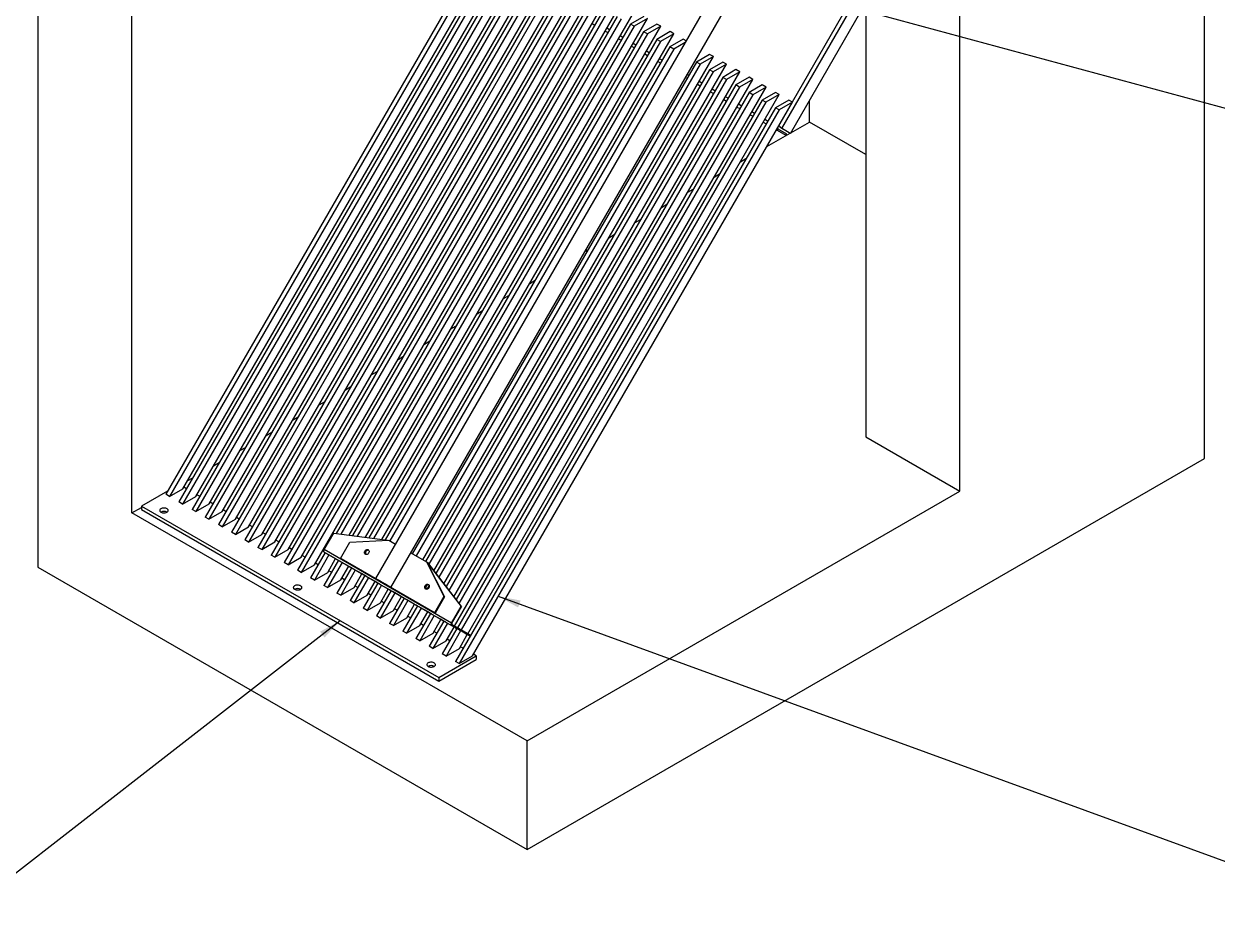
# Model space of a CAD drawing. Header units: millimetres. Extents: x 15 to 1266, y -324 to 294.
# Drawn here: x 103.9 to 216, y 68.8 to 153.5 of the extents above; entities that cross this region are included whole.
import ezdxf

# ---------------------------------------------------------------- set-up
doc = ezdxf.new("R2010")
doc.units = ezdxf.units.MM
doc.dimstyles.new('SLDDIMSTYLE0', dxfattribs={"dimtxt": 0.18, "dimasz": 0.651282, "dimexe": 0, "dimexo": 0.0625, "dimgap": 0, "dimtad": 0, "dimtih": 1, "dimtoh": 1, "dimdec": 0, "dimrnd": 1e-09, "dimzin": 0, "dimdsep": 46, "dimtxsty": 'Standard', "dimblk1": 'DOT', "dimblk2": 'DOT', "dimsah": 1, "dimcen": 0.09, "dimadec": 0, "dimazin": 0, "dimtfac": 0.651282, "dimtdec": 0, "dimtofl": 0, "dimtmove": 0, "dimatfit": 3, "dimldrblk": 'DOT', "dimfxl": 1, "dimfrac": 2, "dimtolj": 1, "dimtzin": 0, "dimarcsym": 0})
doc.dimstyles.new('SLDDIMSTYLE1', dxfattribs={"dimtxt": 0.18, "dimasz": 2.116667, "dimexe": 0, "dimexo": 0.0625, "dimgap": 0, "dimtad": 0, "dimtih": 1, "dimtoh": 1, "dimdec": 0, "dimrnd": 1e-09, "dimzin": 0, "dimdsep": 46, "dimtxsty": 'Standard', "dimsah": 1, "dimcen": 0.09, "dimadec": 0, "dimazin": 0, "dimtfac": 2.116667, "dimtdec": 0, "dimtofl": 0, "dimtmove": 0, "dimatfit": 3, "dimfxl": 1, "dimfrac": 2, "dimtolj": 1, "dimtzin": 0, "dimarcsym": 0})

# ---------------------------------------------------------------- blocks, each defined once
blk = doc.blocks.new('_Dot')
at = {"color": 0, "linetype": 'ByBlock', "lineweight": -2}
blk.add_line((-0.5, 0), (-1, 0), dxfattribs=at)
at = {"color": 0, "linetype": 'ByBlock', "const_width": 0.5}
blk.add_lwpolyline([(-0.25, 0, 1), (0.25, 0, 1)], format="xyb", close=True, dxfattribs=at)

msp = doc.modelspace()

# ---------------------------------------------------------------- linework, layer by layer
at = {"color": 7, "linetype": 'Continuous', "lineweight": 25}
for p, q in [((204.4300749, 218.2399176), (136.9300749, 101.3264884)), ((138.3763373, 100.4914884), (205.8763373, 217.4049176)), ((214.8215379, 112.6025098), (214.8215379, 171.8017187)), ((183.0017327, 163.6376375), (183.0017327, 114.6451888)), ((105.2199868, 161.5966173), (105.2199868, 102.3974084)), ((118.8317923, 109.7672034), (148.8838305, 161.8188603)), ((147.2802771, 161.3013527), (117.2282389, 109.2496958)), ((147.6338305, 161.0972507), (117.5817923, 109.0455938)), ((148.517714, 160.5869956), (118.4656758, 108.5353387)), ((148.8712674, 160.3828936), (118.8192292, 108.3312367)), ((120.0692292, 109.0528463), (150.1212674, 161.1045032)), ((121.3066661, 108.3384892), (151.3587043, 160.3901461)), ((149.7551509, 159.8726385), (119.7031127, 107.8209816)), ((150.1087043, 159.6685365), (120.0566661, 107.6168796)), ((122.5441029, 107.6241321), (152.5961411, 159.675789)), ((150.9925877, 159.1582814), (120.9405495, 107.1066245)), ((151.3461411, 158.9541794), (121.2941029, 106.9025225)), ((152.2300246, 158.4439243), (122.1779864, 106.3922674)), ((152.583578, 158.2398223), (122.5315398, 106.1881654)), ((123.7815398, 106.9097751), (153.833578, 158.9614319)), ((125.0189767, 106.195418), (155.0710149, 158.2470748)), ((191.8405675, 109.5426381), (191.8405675, 158.5350868)), ((153.4674615, 157.7295672), (123.4154233, 105.6779103)), ((153.8210149, 157.5254652), (123.7689767, 105.4738083)), ((154.7048983, 157.0152101), (124.6528601, 104.9635532)), ((126.2564135, 105.4810609), (156.3084517, 157.5327177)), ((114.0588216, 107.5016179), (114.0588216, 156.4940666)), ((155.0584517, 156.8111081), (125.0064135, 104.7594512)), ((155.9423352, 156.300853), (125.890297, 104.2491961)), ((156.2958886, 156.096751), (126.2438504, 104.0450941)), ((127.4938504, 104.7667038), (157.5458886, 156.8183606)), ((128.7312873, 104.0523467), (158.7833255, 156.1040035)), ((157.1797721, 155.5864959), (127.1277339, 103.534839)), ((157.5333255, 155.3823939), (127.4812873, 103.330737)), ((158.4172089, 154.8721388), (128.3651707, 102.8204819)), ((129.9687241, 103.3379896), (160.0207623, 155.3896464)), ((175.9195736, 143.1753202), (183.0017327, 155.4419795)), ((158.7707623, 154.6680368), (128.7187241, 102.6163799)), ((159.6546458, 154.1577817), (129.6026076, 102.1061249)), ((160.0081992, 153.9536797), (129.956161, 101.9020228)), ((131.206161, 102.6236325), (161.2581992, 154.6752893)), ((134.4650961, 105.4106131), (162.4956361, 153.9609322)), ((162.1420827, 154.1650343), (160.8920827, 153.4434246)), ((162.4956361, 153.9609322), (161.2456361, 153.2393226)), ((160.8920827, 153.4434246), (133.2538944, 105.5726785)), ((161.2456361, 153.2393226), (133.6914814, 105.514127)), ((162.1295195, 152.7290675), (134.785449, 105.3677481)), ((162.4830729, 152.5249655), (135.223036, 105.3091966)), ((135.9966507, 105.2056827), (163.7330729, 153.2465751)), ((137.5282052, 105.0007523), (164.9705098, 152.5322181)), ((157.2832483, 153.5057936), (157.542081, 153.3563727)), ((157.2833133, 153.5059062), (157.542146, 153.3564853)), ((158.5206851, 152.7914365), (158.7795178, 152.6420156)), ((158.5207501, 152.7915491), (158.7795828, 152.6421282)), ((161.2456361, 153.2393226), (160.8920827, 153.4434246)), ((163.3795195, 153.4506772), (162.1295195, 152.7290675)), ((162.4830729, 152.5249655), (162.1295195, 152.7290675)), ((163.7330729, 153.2465751), (162.4830729, 152.5249655)), ((164.6169564, 152.7363201), (163.3669564, 152.0147104)), ((163.7330729, 153.2465751), (163.3795195, 153.4506772)), ((164.9705098, 152.5322181), (163.7205098, 151.8106084)), ((164.9705098, 152.5322181), (164.6169564, 152.7363201)), ((163.3669564, 152.0147104), (136.3170035, 105.1628177)), ((163.7205098, 151.8106084), (136.7545905, 105.1042662)), ((159.758122, 152.0770794), (160.0169547, 151.9276585)), ((159.758187, 152.077192), (160.0170197, 151.9277711)), ((160.9955589, 151.3627223), (161.2543916, 151.2133014)), ((160.9956239, 151.3628349), (161.2544566, 151.213414)), ((163.7205098, 151.8106084), (163.3669564, 152.0147104)), ((165.8543933, 152.021963), (164.6043933, 151.3003533)), ((166.0179608, 151.7081844), (164.9579467, 151.0962513)), ((166.112946, 151.8727037), (165.8543933, 152.021963)), ((164.6043933, 151.3003533), (137.848558, 104.9578873)), ((164.9579467, 151.0962513), (138.2749713, 104.8799824)), ((141.3748958, 103.090434), (168.6828204, 150.3891468)), ((162.2329957, 150.6483652), (162.4918284, 150.4989443)), ((162.2330607, 150.6484778), (162.4918934, 150.4990569)), ((164.9579467, 151.0962513), (164.6043933, 151.3003533)), ((168.329267, 150.5932488), (167.079267, 149.8716391)), ((168.6828204, 150.3891468), (167.4328204, 149.6675371)), ((168.6828204, 150.3891468), (168.329267, 150.5932488)), ((167.079267, 149.8716391), (140.3962916, 103.6553702)), ((167.4328204, 149.6675371), (140.749845, 103.4512682)), ((168.3167039, 149.157282), (141.6337285, 102.9410131)), ((142.4224512, 102.0471925), (169.9202573, 149.6747897)), ((163.4704326, 149.9340081), (163.7292653, 149.7845872)), ((163.4704976, 149.9341207), (163.7293303, 149.7846998)), ((167.4328204, 149.6675371), (167.079267, 149.8716391)), ((169.5667039, 149.8788917), (168.3167039, 149.157282)), ((168.6702573, 148.95318), (168.3167039, 149.157282)), ((169.9202573, 149.6747897), (168.6702573, 148.95318)), ((170.8041408, 149.1645346), (169.5541408, 148.4429249)), ((169.9202573, 149.6747897), (169.5667039, 149.8788917)), ((171.1576941, 148.9604326), (170.8041408, 149.1645346)), ((168.6702573, 148.95318), (141.9459643, 102.6653469)), ((169.5541408, 148.4429249), (142.6197637, 101.7912156)), ((169.9076941, 148.2388229), (142.8892835, 101.4415631)), ((143.3657704, 100.8234087), (171.1576941, 148.9604326)), ((144.3090896, 99.5996249), (172.395131, 148.2460755)), ((166.0591704, 148.4395616), (166.204139, 148.355873)), ((166.0592354, 148.4396742), (166.204204, 148.3559856)), ((169.9076941, 148.2388229), (169.5541408, 148.4429249)), ((171.1576941, 148.9604326), (169.9076941, 148.2388229)), ((172.0415776, 148.4501775), (170.7915776, 147.7285679)), ((172.395131, 148.2460755), (171.145131, 147.5244658)), ((172.395131, 148.2460755), (172.0415776, 148.4501775)), ((170.7915776, 147.7285679), (143.563083, 100.5674318)), ((171.145131, 147.5244658), (143.8326027, 100.2177793)), ((144.3746105, 96.8554497), (173.6325679, 147.5317184)), ((172.0290145, 147.0142108), (144.5064022, 99.343648)), ((167.1827432, 147.7909368), (167.4415759, 147.6415159)), ((167.1828082, 147.7910494), (167.4416409, 147.6416285)), ((168.4201801, 147.0765797), (168.6790128, 146.9271588)), ((168.4202451, 147.0766923), (168.6790778, 146.9272714)), ((171.145131, 147.5244658), (170.7915776, 147.7285679)), ((173.2790145, 147.7358204), (172.0290145, 147.0142108)), ((172.3825679, 146.8101087), (172.0290145, 147.0142108)), ((173.6325679, 147.5317184), (172.3825679, 146.8101087)), ((174.5164514, 147.0214633), (173.2664514, 146.2998537)), ((173.6325679, 147.5317184), (173.2790145, 147.7358204)), ((174.8700047, 146.8173613), (174.5164514, 147.0214633)), ((173.2664514, 146.2998537), (144.6334221, 96.7059924)), ((172.3825679, 146.8101087), (144.775922, 98.9939955)), ((173.6200047, 146.0957516), (144.9869468, 96.5018406)), ((145.6119468, 96.1409185), (174.8700047, 146.8173613)), ((146.0554034, 94.0513473), (176.1074416, 146.1030042)), ((169.6576169, 146.3622226), (169.9164496, 146.2128017)), ((169.657682, 146.3623352), (169.9165146, 146.2129143)), ((173.6200047, 146.0957516), (173.2664514, 146.2998537)), ((174.8700047, 146.8173613), (173.6200047, 146.0957516)), ((175.7538882, 146.3071062), (174.5038882, 145.5854966)), ((176.1074416, 146.1030042), (174.8574416, 145.3813945)), ((176.1074416, 146.1030042), (175.7538882, 146.3071062)), ((177.6984319, 144.2399829), (177.6984319, 146.256393)), ((174.5038882, 145.5854966), (144.45185, 93.5338397)), ((174.8574416, 145.3813945), (144.8054034, 93.3297376)), ((170.8950538, 145.6478655), (171.1538865, 145.4984446)), ((170.8951188, 145.6479781), (171.1539515, 145.4985572)), ((172.1324907, 144.9335084), (172.3913234, 144.7840875)), ((172.1325557, 144.933621), (172.3913884, 144.7842001)), ((174.8574416, 145.3813945), (174.5038882, 145.5854966)), ((173.3699275, 144.2191513), (173.6287602, 144.0697304)), ((173.3699926, 144.219264), (173.6288252, 144.069843)), ((174.6073644, 143.5047943), (175.4720863, 143.0056009)), ((174.6074294, 143.5049069), (174.6720863, 143.4675812)), ((174.6720863, 143.4675812), (174.7470863, 143.5974851)), ((174.7470863, 143.5974851), (175.5470863, 143.1355048)), ((175.1195736, 143.6373005), (175.0135076, 143.6985311)), ((175.8135076, 143.2365508), (175.0135076, 143.6985311)), ((175.9195736, 143.1753202), (175.1195736, 143.6373005)), ((175.9522641, 143.2319417), (177.6984319, 144.2399829)), ((183.0017327, 141.1784525), (177.6984319, 144.2399829)), ((173.6987394, 141.9310096), (175.8868779, 143.194195)), ((174.6720863, 143.4675812), (175.4720863, 143.0056009)), ((175.4720863, 143.0056009), (175.5470863, 143.1355048)), ((175.9195736, 143.1753202), (175.8135076, 143.2365508)), ((171.2240668, 140.5024115), (171.7416901, 140.801229)), ((168.7493941, 139.0738134), (169.2670174, 139.3726309)), ((166.2747215, 137.6452153), (166.7923448, 137.9440328)), ((163.8000489, 136.2166172), (164.3176722, 136.5154347)), ((161.3253762, 134.7880191), (161.8429995, 135.0868366)), ((158.8507036, 133.359421), (159.3683269, 133.6582385)), ((156.6037406, 132.0622768), (156.8936543, 132.2296404)), ((151.4266857, 129.0736266), (151.944309, 129.3724442)), ((148.9520131, 127.6450285), (149.4696364, 127.9438461)), ((146.4773404, 126.2164304), (146.9949637, 126.515248)), ((144.0026678, 124.7878323), (144.5202911, 125.0866499)), ((141.5279952, 123.3592342), (142.0456185, 123.6580518)), ((139.0533225, 121.9306361), (139.5709459, 122.2294537)), ((136.5786499, 120.502038), (137.0962732, 120.8008556)), ((134.1039773, 119.0734399), (134.6216006, 119.3722575)), ((131.6293046, 117.6448418), (132.146928, 117.9436594)), ((129.154632, 116.2162437), (129.6722553, 116.5150613)), ((126.6799594, 114.7876456), (127.1975827, 115.0864632)), ((183.0017327, 114.6451888), (191.8405675, 109.5426381)), ((124.2052868, 113.3590475), (124.7229101, 113.6578651)), ((121.7306141, 111.9304494), (122.2482374, 112.229267)), ((151.1819276, 75.8641448), (214.8215379, 112.6025098)), ((119.1790062, 109.7708632), (118.9201735, 109.9202841)), ((119.2559415, 110.5018513), (119.7735648, 110.8006689)), ((117.4049869, 109.5558323), (114.942705, 108.1343872)), ((117.5817923, 109.0455938), (117.2282389, 109.2496958)), ((117.5817923, 109.0455938), (118.8317923, 109.7672034)), ((118.8192292, 108.3312367), (120.0692292, 109.0528463)), ((120.4164431, 109.0565061), (120.1576104, 109.205927)), ((151.1819276, 86.0709049), (191.8405675, 109.5426381)), ((114.0588216, 107.5016179), (114.942705, 108.0118729)), ((114.942705, 108.1343872), (142.8734229, 92.010327)), ((114.942705, 108.1343872), (114.942705, 107.8077709)), ((114.942705, 107.8077709), (142.8734229, 91.6837107)), ((118.8192292, 108.3312367), (118.4656758, 108.5353387)), ((120.0566661, 107.6168796), (119.7031127, 107.8209816)), ((120.0566661, 107.6168796), (121.3066661, 108.3384892)), ((121.2941029, 106.9025225), (122.5441029, 107.6241321)), ((121.6538799, 108.342149), (121.3950472, 108.4915699)), ((122.8913168, 107.6277919), (122.6324841, 107.7772128)), ((151.1819276, 86.0709049), (114.0588216, 107.5016179)), ((121.2941029, 106.9025225), (120.9405495, 107.1066245)), ((122.5315398, 106.1881654), (123.7815398, 106.9097751)), ((124.1287537, 106.9134348), (123.869921, 107.0628557)), ((122.5315398, 106.1881654), (122.1779864, 106.3922674)), ((123.7689767, 105.4738083), (123.4154233, 105.6779103)), ((123.7689767, 105.4738083), (125.0189767, 106.195418)), ((125.0064135, 104.7594512), (126.2564135, 105.4810609)), ((125.3661905, 106.1990777), (125.1073578, 106.3484986)), ((126.6036274, 105.4847206), (126.3447947, 105.6341415)), ((132.1206538, 104.0450417), (133.0206538, 105.6038874)), ((133.0206538, 105.6038874), (138.060521, 104.9295255)), ((125.0064135, 104.7594512), (124.6528601, 104.9635532)), ((126.2438504, 104.0450941), (127.4938504, 104.7667038)), ((127.8410643, 104.7703635), (127.5822316, 104.9197844)), ((133.6512887, 103.2191678), (134.5262887, 104.7347122)), ((134.5262887, 104.7347122), (138.1779392, 104.9359978)), ((138.1779392, 104.9359978), (138.8050214, 104.573991)), ((126.2438504, 104.0450941), (125.890297, 104.2491961)), ((127.4812873, 103.330737), (127.1277339, 103.534839)), ((127.4812873, 103.330737), (128.7312873, 104.0523467)), ((128.7187241, 102.6163799), (129.9687241, 103.3379896)), ((129.0785011, 104.0560064), (128.8196684, 104.2054273)), ((130.315938, 103.3416493), (130.0571053, 103.4910702)), ((132.2090879, 103.7630205), (130.8400445, 101.3917678)), ((132.5626126, 103.5588687), (131.1935979, 101.1876657)), ((144.0707584, 97.1463931), (132.1206538, 104.0450417)), ((132.1206538, 103.814089), (144.0707584, 96.9154405)), ((134.3956538, 102.5003326), (132.1206538, 103.814089)), ((132.4435979, 101.9092754), (133.1876126, 103.1979466)), ((142.4901235, 98.1166171), (133.6512887, 103.2191678)), ((133.7012887, 103.190294), (133.6512887, 103.2191678)), ((142.5401235, 98.0877433), (133.7012887, 103.190294)), ((140.251323, 103.7390588), (141.7134731, 102.8949775)), ((105.2199868, 102.3974084), (151.1819276, 75.8641448)), ((128.7187241, 102.6163799), (128.3651707, 102.8204819)), ((129.956161, 101.9020228), (129.6026076, 102.1061249)), ((129.956161, 101.9020228), (131.206161, 102.6236325)), ((131.5533749, 102.6272922), (131.2945422, 102.7767131)), ((133.4464242, 103.0484893), (132.0774813, 100.6774107)), ((133.7999489, 102.8443375), (132.4310347, 100.4733086)), ((132.7908117, 101.9129351), (132.531979, 102.062356)), ((134.6838468, 102.3341074), (133.3149182, 99.9630536)), ((135.0373858, 102.1299804), (133.6684716, 99.7589515)), ((133.6810347, 101.1949183), (134.4249503, 102.4834178)), ((134.6837743, 102.3339818), (134.3956538, 102.5003326)), ((134.5838266, 102.39182), (134.6838266, 102.3340725)), ((135.6330907, 101.7859755), (135.0080907, 102.1468976)), ((141.7134731, 102.8949775), (143.3651235, 99.6321615)), ((141.7634731, 102.8661038), (141.7134731, 102.8949775)), ((141.7634731, 102.8661038), (143.4151235, 99.6032878)), ((141.7634731, 102.8661038), (144.9707584, 98.7052388)), ((141.7634731, 102.8661038), (141.8134731, 102.83723)), ((141.8134731, 102.83723), (145.0207584, 98.6763651)), ((131.1935979, 101.1876657), (130.8400445, 101.3917678)), ((131.1935979, 101.1876657), (132.4435979, 101.9092754)), ((132.4310347, 100.4733086), (133.6810347, 101.1949183)), ((134.0282486, 101.198578), (133.7694159, 101.3479989)), ((135.9212836, 101.6197503), (134.5523551, 99.2486965)), ((136.2748226, 101.4156233), (134.9059085, 99.0445944)), ((134.9184716, 100.4805612), (135.6623872, 101.7690607)), ((135.9212111, 101.6196247), (135.6330907, 101.7859755)), ((137.1587205, 100.9053932), (135.7897919, 98.5343394)), ((135.8212635, 101.6774629), (135.9212635, 101.6197154)), ((136.1559085, 99.7662041), (136.899824, 101.0547036)), ((136.8705276, 101.0716184), (136.2455276, 101.4325405)), ((137.158648, 100.9052676), (136.8705276, 101.0716184)), ((137.0587004, 100.9631058), (137.1587004, 100.9053583)), ((132.4310347, 100.4733086), (132.0774813, 100.6774107)), ((133.6684716, 99.7589515), (133.3149182, 99.9630536)), ((133.6684716, 99.7589515), (134.9184716, 100.4805612)), ((135.2656855, 100.4842209), (135.0068528, 100.6336418)), ((137.5122595, 100.7012662), (136.1433453, 98.3302373)), ((136.5031223, 99.7698638), (136.2442896, 99.9192847)), ((138.3961574, 100.1910361), (137.0272288, 97.8199823)), ((138.7496964, 99.9869091), (137.3807822, 97.6158802)), ((137.3933453, 99.051847), (138.1372609, 100.3403465)), ((138.1079644, 100.3572613), (137.4829644, 100.7181834)), ((138.3960849, 100.1909105), (138.1079644, 100.3572613)), ((138.2961372, 100.2487487), (138.3961372, 100.1910012)), ((139.3454013, 99.6429042), (138.7204013, 100.0038263)), ((141.9756517, 100.6755808), (141.7666791, 100.3136296)), ((134.9059085, 99.0445944), (134.5523551, 99.2486965)), ((134.9059085, 99.0445944), (136.1559085, 99.7662041)), ((136.1433453, 98.3302373), (137.3933453, 99.051847)), ((137.7405592, 99.0555067), (137.4817265, 99.2049276)), ((139.6335942, 99.476679), (138.2646657, 97.1056252)), ((139.9871332, 99.272552), (138.6182191, 96.9015231)), ((138.6307822, 98.3374899), (139.3746978, 99.6259894)), ((139.6335217, 99.4765534), (139.3454013, 99.6429042)), ((140.8710311, 98.7623219), (139.5021026, 96.3912681)), ((139.5335741, 99.5343916), (139.6335741, 99.4766441)), ((139.8682191, 97.6231328), (140.6121346, 98.9116323)), ((140.5828382, 98.9285471), (139.9578382, 99.2894692)), ((140.8709586, 98.7621963), (140.5828382, 98.9285471)), ((140.771011, 98.8200345), (140.871011, 98.762287)), ((143.3651235, 99.6321615), (142.4901235, 98.1166171)), ((143.4151235, 99.6032878), (142.5401235, 98.0877433)), ((143.4151235, 99.6032878), (143.3651235, 99.6321615)), ((144.0707584, 97.1463931), (144.9707584, 98.7052388)), ((144.1207584, 97.1175193), (145.0207584, 98.6763651)), ((144.9707584, 98.7052388), (145.0207584, 98.6763651)), ((136.1433453, 98.3302373), (135.7897919, 98.5343394)), ((137.3807822, 97.6158802), (137.0272288, 97.8199823)), ((137.3807822, 97.6158802), (138.6307822, 98.3374899)), ((138.6182191, 96.9015231), (139.8682191, 97.6231328)), ((138.9779961, 98.3411496), (138.7191634, 98.4905705)), ((141.2245701, 98.5581949), (139.8556559, 96.187166)), ((140.2154329, 97.6267925), (139.9566002, 97.7762134)), ((142.108468, 98.0479648), (140.7395394, 95.676911)), ((142.462007, 97.8438378), (141.0930928, 95.4728089)), ((141.1056559, 96.9087757), (141.8495715, 98.1972752)), ((141.820275, 98.21419), (141.195275, 98.5751121)), ((142.1083955, 98.0478392), (141.820275, 98.21419)), ((142.0084478, 98.1056774), (142.1084478, 98.0479299)), ((143.0577119, 97.4998329), (142.4327119, 97.860755)), ((142.5401235, 98.0877433), (142.4901235, 98.1166171)), ((138.6182191, 96.9015231), (138.2646657, 97.1056252)), ((139.8556559, 96.187166), (141.1056559, 96.9087757)), ((141.4528698, 96.9124354), (141.1940371, 97.0618563)), ((143.3459048, 97.3336077), (141.9769763, 94.9625539)), ((143.6994438, 97.1294807), (142.3305297, 94.7584518)), ((142.3430928, 96.1944186), (143.0870084, 97.4829181)), ((143.3458323, 97.3334821), (143.0577119, 97.4998329)), ((144.5833417, 96.6192506), (143.2144132, 94.2481968)), ((143.2458847, 97.3913203), (143.3458847, 97.3335728)), ((144.9368807, 96.4151236), (143.5679665, 94.0440947)), ((143.5805297, 95.4800615), (144.3244452, 96.768561)), ((144.2951488, 96.7854758), (143.6701488, 97.1463979)), ((144.0707584, 97.1463931), (144.1207584, 97.1175193)), ((144.0707584, 96.9154405), (144.1207584, 97.002043)), ((145.8207584, 95.9048586), (144.0707584, 96.9154405)), ((145.8707584, 95.9914611), (144.1207584, 97.002043)), ((144.5832692, 96.619125), (144.2951488, 96.7854758)), ((144.4833216, 96.6769632), (144.5833216, 96.6192157)), ((145.5325856, 96.0711187), (144.9075856, 96.4320408)), ((139.8556559, 96.187166), (139.5021026, 96.3912681)), ((141.0930928, 95.4728089), (140.7395394, 95.676911)), ((141.0930928, 95.4728089), (142.3430928, 96.1944186)), ((142.3305297, 94.7584518), (143.5805297, 95.4800615)), ((142.6903067, 96.1980783), (142.431474, 96.3474993)), ((143.9277435, 95.4837212), (143.6689108, 95.6331422)), ((144.8179665, 94.7657044), (145.5618821, 96.0542039)), ((145.8207061, 95.9047679), (145.5325856, 96.0711187)), ((142.3305297, 94.7584518), (141.9769763, 94.9625539)), ((143.5679665, 94.0440947), (143.2144132, 94.2481968)), ((143.5679665, 94.0440947), (144.8179665, 94.7657044)), ((145.1651804, 94.7693641), (144.9063477, 94.9187851)), ((146.4089568, 94.0513473), (146.1437846, 94.204428)), ((142.8734229, 92.010327), (146.4089568, 94.0513473)), ((142.8734229, 91.6837107), (146.4089568, 93.724731)), ((144.8054034, 93.3297376), (144.45185, 93.5338397)), ((144.8054034, 93.3297376), (146.0554034, 94.0513473)), ((146.4089568, 94.0513473), (146.4089568, 93.724731)), ((142.8734229, 92.010327), (142.8734229, 91.6837107)), ((151.1819276, 75.8641448), (151.1819276, 86.0709049))]:
    msp.add_line(p, q, dxfattribs=at)
at = {"color": 8, "linetype": 'Continuous', "lineweight": 25}
for p, q in [((183.0017327, 158.1259141), (176.0720863, 146.1234144)), ((175.1195736, 143.6373005), (183.0017327, 157.2896005)), ((158.929595, 152.9019569), (158.6707623, 153.0513779)), ((160.1670319, 152.1875998), (159.9081992, 152.3370208)), ((161.4044688, 151.4732427), (161.1456361, 151.6226637)), ((162.6419056, 150.7588856), (162.3830729, 150.9083066)), ((163.8793425, 150.0445285), (163.6205098, 150.1939495)), ((166.3542162, 148.6158143), (166.2092476, 148.6995029)), ((167.5916531, 147.9014572), (167.3328204, 148.0508782)), ((168.82909, 147.1871001), (168.5702573, 147.3365211)), ((170.0665268, 146.472743), (169.8076941, 146.622164)), ((171.3039637, 145.758386), (171.045131, 145.9078069)), ((172.5414006, 145.0440289), (172.2825679, 145.1934498)), ((173.7788374, 144.3296718), (173.5200047, 144.4790927)), ((134.5838266, 102.39182), (134.5838381, 102.3918399)), ((135.8212635, 101.6774629), (135.821275, 101.6774828)), ((137.0587004, 100.9631058), (137.0587119, 100.9631257)), ((138.2961372, 100.2487487), (138.2961487, 100.2487686)), ((139.5335741, 99.5343916), (139.5335856, 99.5344115)), ((140.771011, 98.8200345), (140.7710225, 98.8200544)), ((142.0084478, 98.1056774), (142.0084593, 98.1056973)), ((143.2458847, 97.3913203), (143.2458962, 97.3913402)), ((144.4833216, 96.6769632), (144.4833331, 96.6769831))]:
    msp.add_line(p, q, dxfattribs=at)
at = {"color": 7, "linetype": 'Continuous', "lineweight": 25, "flags": 128}
for points in [[(116.7811827, 107.5629015), (116.8485982, 107.5316183), (116.9260869, 107.5094326), (117.0100254, 107.497382), (117.0964889, 107.4960298), (117.1814344, 107.5054394), (117.26089, 107.5251707), (117.3311405, 107.5543011), (117.3889009, 107.5914686), (117.4314706, 107.6349351), (117.4568589, 107.6826683), (117.4638787, 107.7324362), (117.4522018, 107.7819117), (117.4223743, 107.8287814), (117.3757907, 107.8708538), (117.3146294, 107.9061615), (117.2417501, 107.9330536), (117.1605605, 107.9502727), (117.0748571, 107.9570136), (116.9886473, 107.9529611), (116.905962, 107.9383047), (116.8306675, 107.9137298), (116.7662847, 107.8803854), (116.7158238, 107.8398307), (116.6816445, 107.793962), (116.6653449, 107.7449239), (116.6676871, 107.6950096), (116.6885617, 107.6465529), (116.7269926, 107.6018197), (116.7811827, 107.5629015)], [(132.1206538, 103.814089), (132.1030663, 103.8286831), (132.0899975, 103.8493725), (132.0819498, 103.8753622), (132.0792325, 103.9056533), (132.0819498, 103.9390819), (132.0899975, 103.9743632), (132.1030663, 104.0101414), (132.1206538, 104.0450417)], [(136.2940557, 103.7142021), (136.2537757, 103.6595737), (136.2033724, 103.6165655), (136.146584, 103.5883672), (136.0876221, 103.5770702), (136.0308598, 103.5835123), (135.9805067, 103.6072157), (135.9402975, 103.6464224), (135.9132141, 103.6982247), (135.9012653, 103.7587807), (135.9053373, 103.8235991), (135.925128, 103.8878727), (135.9591696, 103.9468346), (136.0049376, 103.9961118), (136.0590373, 104.0320498), (136.1174566, 104.0519831), (136.1758627, 104.0544334), (136.2299239, 104.0392189), (136.2756308, 104.0074681), (136.3095934, 103.9615358), (136.329293, 103.9048285), (136.3332684, 103.841552), (136.3212249, 103.7763991), (136.2940557, 103.7142021)], [(136.0185154, 103.5874978), (135.9902975, 103.6175487), (135.9632141, 103.669351), (135.9512653, 103.7299069), (135.9553373, 103.7947253), (135.975128, 103.8589989), (136.0091696, 103.9179608), (136.0549376, 103.967238), (136.1090373, 104.003176), (136.1674566, 104.0231093), (136.2258627, 104.0255596), (136.2660426, 104.0161346)], [(135.0080907, 102.1468976), (134.9620396, 102.1734896), (134.9046704, 102.2066149), (134.8398926, 102.2440161), (134.7721209, 102.2831444), (134.7059736, 102.3213332), (134.6459587, 102.3559801), (134.596166, 102.3847238), (134.5599888, 102.4056056), (134.5398926, 102.4172025), (134.5372469, 102.418724), (134.552232, 102.4100665), (134.5838266, 102.39182)], [(136.2455276, 101.4325405), (136.1994765, 101.4591325), (136.1421073, 101.4922578), (136.0773295, 101.529659), (136.0095577, 101.5687873), (135.9434105, 101.6069762), (135.8833955, 101.641623), (135.8336028, 101.6703667), (135.7974257, 101.6912485), (135.7773295, 101.7028454), (135.7746838, 101.7043669), (135.7896689, 101.6957094), (135.8212635, 101.6774629)], [(138.2436403, 100.568138), (138.1765598, 100.6068742), (138.0983249, 100.6520494), (138.010603, 100.7027008), (137.9152639, 100.7577489), (137.8143395, 100.8160204), (137.7099807, 100.8762733), (137.604412, 100.9372235), (137.4998832, 100.997572), (137.3986222, 101.0560324), (137.3027872, 101.1113588), (137.2144208, 101.1623721), (137.1354064, 101.2079849), (137.0674279, 101.2472251), (137.0119343, 101.2792564), (136.9701083, 101.3033961), (136.9428413, 101.3191297), (136.9307145, 101.3261218), (136.9339864, 101.3242234), (136.9525872, 101.3134751), (136.9861205, 101.2941058), (137.0338715, 101.2665284), (137.0948226, 101.2313306), (137.1676747, 101.1892627), (137.250875, 101.1412212), (137.3426503, 101.0882301), (137.4410446, 101.0314188), (137.5439607, 100.971998), (137.6492052, 100.9112344), (137.754535, 100.8504228), (137.8577051, 100.7908595), (137.9565167, 100.7338139), (138.0488637, 100.6805018), (138.132778, 100.6320595), (138.2064711, 100.5895195), (138.2683722, 100.5537884), (138.3171622, 100.5256278), (138.3518011, 100.5056379), (138.3715507, 100.4942446), (138.37599, 100.4916909), (138.3650244, 100.4980312), (138.3388876, 100.5131303), (138.2981367, 100.5366665), (138.2436403, 100.568138)], [(138.1906073, 100.5987533), (138.1263024, 100.6358866), (138.0509086, 100.6794212), (137.966193, 100.7283366), (137.8741412, 100.7814863), (137.7769109, 100.8376246), (137.6767811, 100.8954356), (137.5760987, 100.9535642), (137.4772236, 101.0106481), (137.3824734, 101.0653491), (137.2940689, 101.1163852), (137.2140823, 101.16256), (137.1443884, 101.2027914), (137.0866208, 101.2361362), (137.0421334, 101.261813), (137.0119691, 101.2792199), (136.9968348, 101.2879489), (136.9970853, 101.2877953), (137.0127148, 101.2787629), (137.0433567, 101.2610632), (137.0882931, 101.2351112), (137.1464705, 101.2015152), (137.2165254, 101.1610626), (137.2968157, 101.1147015), (137.3854595, 101.0635188), (137.4803791, 101.008714), (137.5793496, 100.9515717), (137.6800512, 100.8934312), (137.7801235, 100.8356555), (137.8772211, 100.7795985), (137.9690679, 100.7265744), (138.0535112, 100.6778259), (138.1285717, 100.6344957), (138.19249, 100.5975993), (138.243768, 100.5680017), (138.2812037, 100.5463964), (138.3039196, 100.53329), (138.3113834, 100.5289897), (138.3034201, 100.5335962), (138.2802163, 100.5470016), (138.2423159, 100.5688917), (138.1906073, 100.5987533)], [(137.4829644, 100.7181834), (137.4369133, 100.7447754), (137.3795441, 100.7779007), (137.3147664, 100.8153019), (137.2469946, 100.8544302), (137.1808473, 100.8926191), (137.1208324, 100.9272659), (137.0710397, 100.9560096), (137.0348626, 100.9768915), (137.0147664, 100.9884883), (137.0121207, 100.9900098), (137.0271057, 100.9813523), (137.0587004, 100.9631058)], [(129.332328, 100.3172795), (129.3997436, 100.2859963), (129.4772322, 100.2638106), (129.5611707, 100.25176), (129.6476342, 100.2504078), (129.7325798, 100.2598174), (129.8120354, 100.2795487), (129.8822858, 100.3086791), (129.9400463, 100.3458466), (129.9826159, 100.3893131), (130.0080042, 100.4370463), (130.0150241, 100.4868142), (130.0033472, 100.5362897), (129.9735197, 100.5831594), (129.9269361, 100.6252318), (129.8657747, 100.6605395), (129.7928954, 100.6874316), (129.7117059, 100.7046507), (129.6260025, 100.7113916), (129.5397926, 100.7073391), (129.4571073, 100.6926828), (129.3818129, 100.6681078), (129.3174301, 100.6347634), (129.2669692, 100.5942087), (129.2327899, 100.54834), (129.2164903, 100.4993019), (129.2188325, 100.4493876), (129.2397071, 100.400931), (129.2781379, 100.3561977), (129.332328, 100.3172795)], [(138.7204013, 100.0038263), (138.6743502, 100.0304183), (138.616981, 100.0635436), (138.5522032, 100.1009448), (138.4844315, 100.1400731), (138.4182842, 100.178262), (138.3582693, 100.2129088), (138.3084766, 100.2416525), (138.2722994, 100.2625344), (138.2522032, 100.2741312), (138.2495575, 100.2756527), (138.2645426, 100.2669952), (138.2961372, 100.2487487)], [(141.9509099, 100.4485696), (141.91063, 100.3939413), (141.8602267, 100.3509331), (141.8034382, 100.3227348), (141.7444764, 100.3114378), (141.687714, 100.3178798), (141.637361, 100.3415832), (141.5971517, 100.38079), (141.5700684, 100.4325923), (141.5581196, 100.4931482), (141.5621915, 100.5579666), (141.5819822, 100.6222402), (141.6160239, 100.6812021), (141.6617918, 100.7304794), (141.7158916, 100.7664173), (141.7743108, 100.7863506), (141.832717, 100.7888009), (141.8867782, 100.7735865), (141.932485, 100.7418357), (141.9664477, 100.6959033), (141.9861472, 100.639196), (141.9901227, 100.5759195), (141.9780792, 100.5107667), (141.9509099, 100.4485696)], [(141.6753697, 100.3218654), (141.6471517, 100.3519162), (141.6200684, 100.4037185), (141.6081196, 100.4642745), (141.6121915, 100.5290929), (141.6319822, 100.5933664), (141.6660239, 100.6523283), (141.7117918, 100.7016056), (141.7658916, 100.7375436), (141.8243108, 100.7574769), (141.882717, 100.7599272), (141.9228968, 100.7505022)], [(139.9578382, 99.2894692), (139.9117871, 99.3160612), (139.8544179, 99.3491865), (139.7896401, 99.3865878), (139.7218683, 99.425716), (139.6557211, 99.4639049), (139.5957061, 99.4985517), (139.5459134, 99.5272954), (139.5097363, 99.5481773), (139.4896401, 99.5597741), (139.4869944, 99.5612956), (139.5019795, 99.5526381), (139.5335741, 99.5343916)], [(141.195275, 98.5751121), (141.1492239, 98.6017041), (141.0918547, 98.6348294), (141.027077, 98.6722307), (140.9593052, 98.7113589), (140.8931579, 98.7495478), (140.833143, 98.7841946), (140.7833503, 98.8129383), (140.7471732, 98.8338202), (140.727077, 98.845417), (140.7244313, 98.8469385), (140.7394163, 98.838281), (140.771011, 98.8200345)], [(142.4327119, 97.860755), (142.3866608, 97.887347), (142.3292916, 97.9204723), (142.2645138, 97.9578736), (142.1967421, 97.9970018), (142.1305948, 98.0351907), (142.0705799, 98.0698375), (142.0207872, 98.0985813), (141.98461, 98.1194631), (141.9645138, 98.1310599), (141.9618681, 98.1325814), (141.9768532, 98.1239239), (142.0084478, 98.1056774)], [(143.6701488, 97.1463979), (143.6240977, 97.1729899), (143.5667285, 97.2061152), (143.5019507, 97.2435165), (143.4341789, 97.2826447), (143.3680317, 97.3208336), (143.3080167, 97.3554804), (143.258224, 97.3842242), (143.2220469, 97.405106), (143.2019507, 97.4167028), (143.199305, 97.4182243), (143.2142901, 97.4095668), (143.2458847, 97.3913203)], [(144.0707584, 97.1463931), (144.0531709, 97.1114929), (144.0401021, 97.0757146), (144.0320544, 97.0404333), (144.0293371, 97.0070048), (144.0320544, 96.9767136), (144.0401021, 96.950724), (144.0531709, 96.9300346), (144.0707584, 96.9154405)], [(144.1207584, 97.1175193), (144.1119646, 97.1000692), (144.1054303, 97.0821801), (144.1014064, 97.0645394), (144.1000477, 97.0478252), (144.1014064, 97.0326796), (144.1054303, 97.0196848), (144.1119646, 97.0093401), (144.1207584, 97.002043)], [(144.9075856, 96.4320408), (144.8615345, 96.4586328), (144.8041653, 96.4917581), (144.7393876, 96.5291594), (144.6716158, 96.5682876), (144.6054685, 96.6064765), (144.5454536, 96.6411233), (144.4956609, 96.6698671), (144.4594838, 96.6907489), (144.4393876, 96.7023457), (144.4367419, 96.7038672), (144.4517269, 96.6952097), (144.4833216, 96.6769632)], [(141.8834734, 93.0716576), (141.9508889, 93.0403743), (142.0283776, 93.0181886), (142.1123161, 93.006138), (142.1987796, 93.0047858), (142.2837251, 93.0141954), (142.3631808, 93.0339267), (142.4334312, 93.0630571), (142.4911917, 93.1002246), (142.5337613, 93.1436911), (142.5591496, 93.1914243), (142.5661694, 93.2411922), (142.5544926, 93.2906677), (142.524665, 93.3375375), (142.4780815, 93.3796098), (142.4169201, 93.4149175), (142.3440408, 93.4418096), (142.2628513, 93.4590287), (142.1771479, 93.4657696), (142.090938, 93.4617171), (142.0082527, 93.4470608), (141.9329583, 93.4224858), (141.8685754, 93.3891414), (141.8181146, 93.3485867), (141.7839353, 93.302718), (141.7676356, 93.25368), (141.7699779, 93.2037656), (141.7908524, 93.155309), (141.8292833, 93.1105757), (141.8834734, 93.0716576)]]:
    msp.add_lwpolyline(points, dxfattribs=at)
at = {"color": 7, "linetype": 'Continuous', "lineweight": 25}
for centre, radius, start, end in [((117.0640254, 107.0195277), 0.6125359, 62.504312301, 117.495687699), ((136.1837423, 103.7550935), 0.2353468, 145.193699951, 225.408719199), ((136.2034753, 103.7892403), 0.2353626, 74.582598362, 154.806045162), ((136.2444904, 103.7250423), 0.2448985, 146.402936882, 216.396659437), ((136.2618875, 103.747944), 0.2483807, 84.152315478, 153.03879656), ((129.6151707, 99.7739057), 0.6125359, 62.504312301, 117.495687699), ((141.840597, 100.489461), 0.2353471, 145.193736202, 225.408238966), ((141.8603298, 100.5236076), 0.2353629, 74.583069073, 154.806009628), ((141.9013447, 100.4594098), 0.2448985, 146.402936528, 216.39666445), ((141.9187417, 100.4823115), 0.2483807, 84.152310555, 153.038796862), ((142.1663161, 92.5282837), 0.6125359, 62.504312301, 117.495687699)]:
    msp.add_arc(centre, radius, start, end, dxfattribs=at)
for points, knots in [([(174.618352, 143.5238253), (174.626615, 143.511709), (174.6430512, 143.4876079), (174.6624432, 143.4742324), (174.6720863, 143.4675812)], [0, 0, 0, 0, 0.5027299471, 1, 1, 1, 1]), ([(174.6982748, 143.6622557), (174.7035983, 143.6503764), (174.7129047, 143.6296094), (174.7316315, 143.608514), (174.7420387, 143.6010871), (174.7470863, 143.5974851)], [0, 0, 0, 0, 0.4077034008, 0.712733994, 1, 1, 1, 1]), ([(175.1195736, 143.6373005), (175.1095947, 143.64392), (175.0893128, 143.6573739), (175.041458, 143.7000756), (174.9723567, 143.7683071), (174.8974926, 143.8387529), (174.8502017, 143.8795305), (174.833513, 143.8905822), (174.8310434, 143.8922177)], [0, 0, 0, 0, 0.1335504751, 0.2714375995, 0.5548009266, 0.8381642537, 0.9760513781, 1, 1, 1, 1]), ([(175.0135076, 143.6985311), (175.0086795, 143.7021993), (174.9987246, 143.7097624), (174.9777409, 143.7372253), (174.9559735, 143.7724821), (174.9368939, 143.7989694), (174.9305881, 143.8077235)], [0, 0, 0, 0, 0.1837271023, 0.3788159253, 0.7946972774, 1, 1, 1, 1])]:
    msp.add_open_spline(points, degree=3, knots=knots, dxfattribs=at)

# ---------------------------------------------------------------- leaders
at = {"color": 7, "linetype": 'Continuous', "lineweight": 0}
for points, dimstyle in [([(179.135775, 155.7558927), (254.159249, 135.4151986)], 'SLDDIMSTYLE0'), ([(148.4608497, 99.6611564), (232.3233658, 69.0730568)], 'SLDDIMSTYLE1'), ([(133.6097312, 97.3581424), (94.4194439, 66.8477438)], 'SLDDIMSTYLE1')]:
    msp.add_leader(points, dimstyle=dimstyle, dxfattribs=at)

doc.saveas('drawing.dxf')
